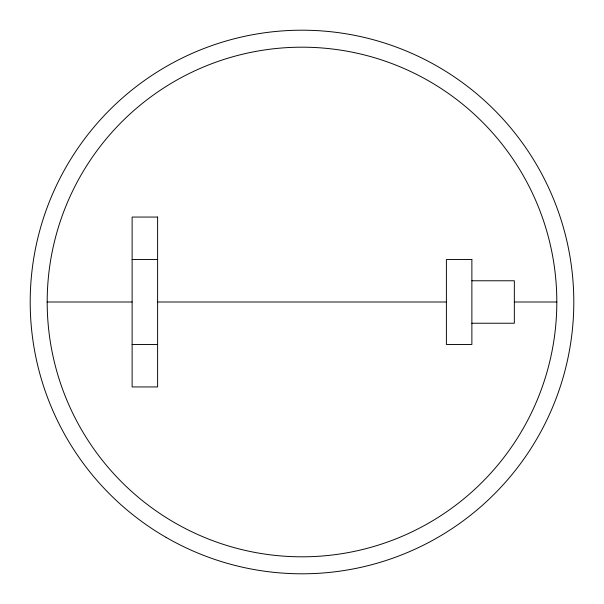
<?xml version="1.0" encoding="UTF-8"?>
<svg xmlns="http://www.w3.org/2000/svg" width="604" height="604" viewBox="0 0 604 604"><rect width="100%" height="100%" fill="white"/><g stroke="black" fill="none" stroke-linecap="round" stroke-linejoin="round"><path stroke-width="0.91" d="M132.125 259.531L157.606 259.531M471.875 280.769L514.344 280.769L514.344 323.231L471.875 323.231M47.188 302A254.812 254.812 0 0 1 302 47.188A254.812 254.812 0 0 1 556.812 302A254.812 254.812 0 0 1 302 556.812A254.812 254.812 0 0 1 47.188 302L132.125 302M157.606 302L446.394 302M514.344 302L556.812 302M132.125 344.469L157.606 344.469M157.606 217.062L132.125 217.062L132.125 386.938L157.606 386.938L157.606 217.062M471.875 259.531L446.394 259.531L446.394 344.469L471.875 344.469L471.875 259.531M166.1 537.386A271.8 271.8 0 0 0 573.8 302A271.8 271.8 0 0 0 166.1 66.614A271.8 271.8 0 0 0 166.1 537.386"/></g></svg>
